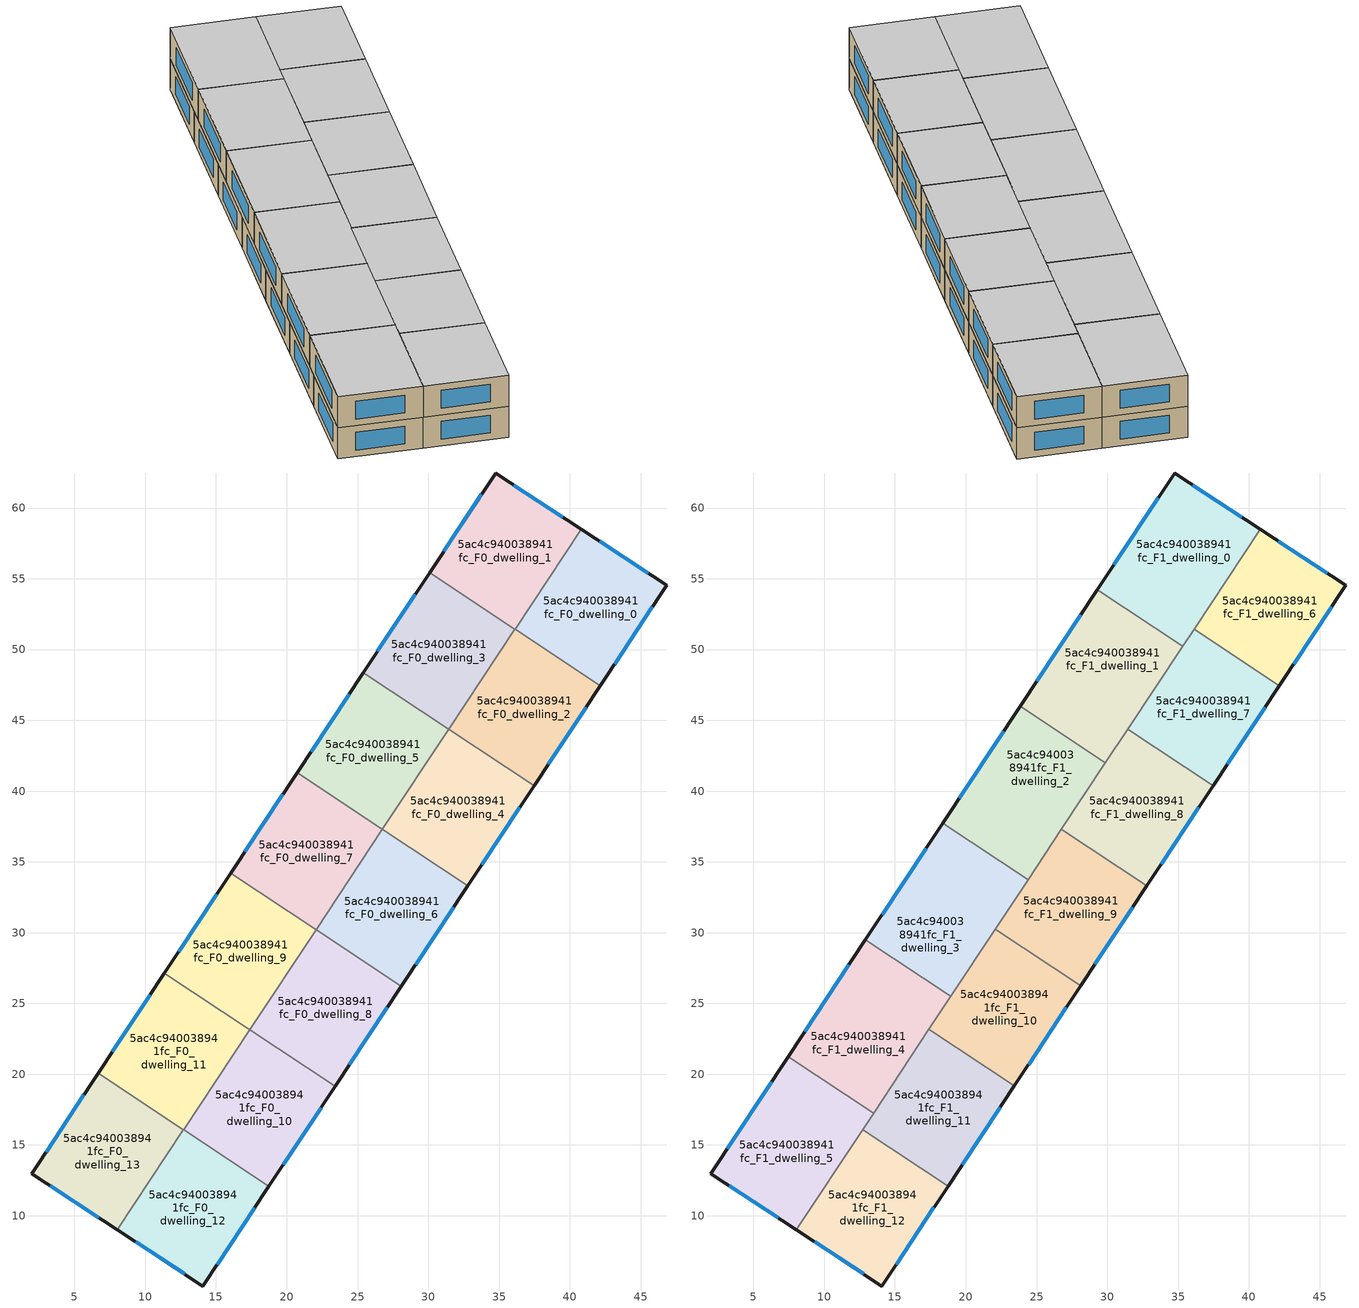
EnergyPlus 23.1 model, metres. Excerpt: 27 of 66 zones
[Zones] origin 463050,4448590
5ac4c940038941fc_F0_dwelling_0
 floor ground (EU_floor_Construction): 46.85,54.54 42.15,47.44 36.13,51.43 40.81,58.5 z0
 wall outside (EU_wall_Construction): 42.15,47.44 46.85,54.54 40.81,58.5 z0:3
 wall to 5ac4c940038941fc_F0_dwelling_1 (EU_wall_Construction): 40.81,58.5 36.13,51.43 z0:3
 wall to 5ac4c940038941fc_F0_dwelling_2 (EU_wall_Construction): 36.13,51.43 42.15,47.44 z0:3
 window (EU_Window_Construction): 45.55,55.39 42.1,57.65 / 43.16,48.96 45.84,53.02 z0.64:2.36
5ac4c940038941fc_F0_dwelling_1
 floor ground (EU_floor_Construction): 40.81,58.5 36.13,51.43 30.09,55.43 34.76,62.48 z0
 wall outside (EU_wall_Construction): 40.81,58.5 34.76,62.48 30.09,55.43 z0:3
 wall to 5ac4c940038941fc_F0_dwelling_3 (EU_wall_Construction): 30.09,55.43 36.12,51.44 z0:3
 wall to 5ac4c940038941fc_F0_dwelling_2 (EU_wall_Construction): 36.12,51.44 36.13,51.43 z0:3
 window (EU_Window_Construction): 39.51,59.35 36.05,61.63 / 33.76,60.97 31.09,56.94 z0.64:2.36
5ac4c940038941fc_F0_dwelling_10
 floor ground (EU_floor_Construction): 23.42,19.16 18.74,12.09 12.71,16.08 17.39,23.15 z0
 wall outside (EU_wall_Construction): 18.74,12.09 23.42,19.16 z0:3
 wall to 5ac4c940038941fc_F0_dwelling_8 (EU_wall_Construction): 23.42,19.16 17.39,23.15 z0:3
 wall to 5ac4c940038941fc_F0_dwelling_11 (EU_wall_Construction): 17.39,23.15 12.71,16.08 z0:3
 wall to 5ac4c940038941fc_F0_dwelling_12 (EU_wall_Construction): 12.71,16.08 18.74,12.09 z0:3
 window (EU_Window_Construction): 19.75,13.6 22.42,17.64 z0.64:2.36
5ac4c940038941fc_F0_dwelling_11
 floor ground (EU_floor_Construction): 17.39,23.15 12.71,16.08 6.68,20.07 11.36,27.14 z0
 wall outside (EU_wall_Construction): 11.36,27.14 6.68,20.07 z0:3
 wall to 5ac4c940038941fc_F0_dwelling_9 (EU_wall_Construction): 17.39,23.15 11.36,27.14 z0:3
 wall to 5ac4c940038941fc_F0_dwelling_13 (EU_wall_Construction): 6.68,20.07 12.7,16.09 z0:3
 wall to 5ac4c940038941fc_F0_dwelling_12 (EU_wall_Construction): 12.7,16.08 12.71,16.08 z0:3
 window (EU_Window_Construction): 10.36,25.63 7.68,21.59 z0.64:2.36
 ceiling adiabatic (EU_roof_Construction): 13.48,17.25 17.39,23.15 11.36,27.14 7.45,21.24 z3
5ac4c940038941fc_F0_dwelling_12
 floor ground (EU_floor_Construction): 18.74,12.09 14.08,5.04 8.02,9.01 12.7,16.08 z0
 wall outside (EU_wall_Construction): 8.02,9.01 14.08,5.04 18.74,12.09 z0:3
 wall to 5ac4c940038941fc_F0_dwelling_13 (EU_wall_Construction): 12.7,16.08 8.02,9.01 z0:3
 window (EU_Window_Construction): 15.08,6.55 17.74,10.58 / 9.32,8.16 12.78,5.89 z0.64:2.36
 ceiling adiabatic (EU_roof_Construction): 8.03,9.01 12.71,16.08 12.7,16.08 8.02,9.01 z3
5ac4c940038941fc_F0_dwelling_13
 floor ground (EU_floor_Construction): 12.7,16.08 8.02,9.01 1.98,12.98 6.68,20.07 z0
 wall outside (EU_wall_Construction): 6.68,20.07 1.98,12.98 8.02,9.01 z0:3
 window (EU_Window_Construction): 3.28,12.13 6.73,9.86 / 5.68,18.55 2.99,14.5 z0.64:2.36
 ceiling adiabatic (EU_roof_Construction): 8.02,9.01 12.7,16.08 6.68,20.07 1.98,12.98 z3
5ac4c940038941fc_F0_dwelling_2
 floor ground (EU_floor_Construction): 42.15,47.44 37.47,40.37 31.44,44.36 36.12,51.44 z0
 wall outside (EU_wall_Construction): 37.47,40.37 42.15,47.44 z0:3
 wall to 5ac4c940038941fc_F0_dwelling_4 (EU_wall_Construction): 31.44,44.36 37.47,40.37 z0:3
 wall to 5ac4c940038941fc_F0_dwelling_3 (EU_wall_Construction): 36.12,51.44 31.44,44.36 z0:3
 window (EU_Window_Construction): 38.47,41.89 41.15,45.93 z0.64:2.36
5ac4c940038941fc_F0_dwelling_3
 floor ground (EU_floor_Construction): 36.12,51.44 31.44,44.36 25.41,48.36 30.09,55.43 z0
 wall outside (EU_wall_Construction): 30.09,55.43 25.41,48.36 z0:3
 wall to 5ac4c940038941fc_F0_dwelling_5 (EU_wall_Construction): 25.41,48.36 31.44,44.36 z0:3
 window (EU_Window_Construction): 29.09,53.91 26.41,49.87 z0.64:2.36
5ac4c940038941fc_F0_dwelling_4
 floor ground (EU_floor_Construction): 37.47,40.37 32.79,33.3 26.76,37.29 31.44,44.36 z0
 wall outside (EU_wall_Construction): 32.79,33.3 37.47,40.37 z0:3
 wall to 5ac4c940038941fc_F0_dwelling_6 (EU_wall_Construction): 26.76,37.29 32.79,33.3 z0:3
 wall to 5ac4c940038941fc_F0_dwelling_5 (EU_wall_Construction): 31.44,44.36 26.76,37.29 z0:3
 window (EU_Window_Construction): 33.79,34.81 36.47,38.86 z0.64:2.36
5ac4c940038941fc_F0_dwelling_5
 floor ground (EU_floor_Construction): 31.44,44.36 26.76,37.29 20.73,41.29 25.41,48.36 z0
 wall outside (EU_wall_Construction): 25.41,48.36 20.73,41.29 z0:3
 wall to 5ac4c940038941fc_F0_dwelling_7 (EU_wall_Construction): 20.73,41.29 26.76,37.29 z0:3
 window (EU_Window_Construction): 24.4,46.84 21.73,42.8 z0.64:2.36
5ac4c940038941fc_F0_dwelling_6
 floor ground (EU_floor_Construction): 32.79,33.3 28.11,26.23 22.08,30.22 26.76,37.29 z0
 wall outside (EU_wall_Construction): 28.11,26.23 32.79,33.3 z0:3
 wall to 5ac4c940038941fc_F0_dwelling_7 (EU_wall_Construction): 26.76,37.29 22.08,30.22 z0:3
 wall to 5ac4c940038941fc_F0_dwelling_8 (EU_wall_Construction): 22.08,30.22 28.11,26.23 z0:3
 window (EU_Window_Construction): 29.11,27.74 31.79,31.79 z0.64:2.36
5ac4c940038941fc_F0_dwelling_7
 floor ground (EU_floor_Construction): 26.76,37.29 22.08,30.22 16.04,34.21 20.73,41.29 z0
 wall outside (EU_wall_Construction): 20.73,41.29 16.04,34.21 z0:3
 wall to 5ac4c940038941fc_F0_dwelling_9 (EU_wall_Construction): 16.04,34.21 22.08,30.22 z0:3
 window (EU_Window_Construction): 19.72,39.77 17.05,35.73 z0.64:2.36
5ac4c940038941fc_F0_dwelling_8
 floor ground (EU_floor_Construction): 28.11,26.23 23.42,19.16 17.39,23.15 22.08,30.22 z0
 wall outside (EU_wall_Construction): 23.42,19.16 28.11,26.23 z0:3
 wall to 5ac4c940038941fc_F0_dwelling_9 (EU_wall_Construction): 22.08,30.22 17.39,23.15 z0:3
 window (EU_Window_Construction): 24.43,20.67 27.1,24.71 z0.64:2.36
5ac4c940038941fc_F0_dwelling_9
 floor ground (EU_floor_Construction): 22.08,30.22 17.39,23.15 11.36,27.14 16.04,34.21 z0
 wall outside (EU_wall_Construction): 16.04,34.21 11.36,27.14 z0:3
 window (EU_Window_Construction): 15.04,32.7 12.37,28.66 z0.64:2.36
5ac4c940038941fc_F1_dwelling_0
 floor to 5ac4c940038941fc_F0_dwelling_1 (EU_floor_Construction): 40.8,58.51 36.12,51.44 30.09,55.43 34.76,62.48 z3
 floor to 5ac4c940038941fc_F0_dwelling_3 (EU_floor_Construction): 36.12,51.44 35.33,50.25 29.3,54.24 30.09,55.43 z3
 wall outside (EU_wall_Construction): 40.8,58.51 34.76,62.48 29.3,54.24 z3:6
 wall to 5ac4c940038941fc_F1_dwelling_1 (EU_wall_Construction): 29.3,54.24 35.33,50.25 z3:6
 wall to 5ac4c940038941fc_F1_dwelling_6 (EU_wall_Construction): 36.13,51.45 40.8,58.51 z3:6
 wall to 5ac4c940038941fc_F1_dwelling_7 (EU_wall_Construction): 35.33,50.25 36.13,51.45 z3:6
 window (EU_Window_Construction): 33.59,60.71 30.47,56 / 39.51,59.36 36.05,61.63 z3.64:5.36
 ceiling to 5ac4c940038941fc_F2_dwelling_0 (EU_floor_Construction): 35.33,50.25 40.8,58.51 34.76,62.48 29.3,54.24 z6
5ac4c940038941fc_F1_dwelling_1
 floor to 5ac4c940038941fc_F0_dwelling_3 (EU_floor_Construction): 35.33,50.25 31.44,44.36 25.41,48.36 29.3,54.24 z3
 floor to 5ac4c940038941fc_F0_dwelling_5 (EU_floor_Construction): 31.44,44.36 29.87,42 23.84,45.99 25.41,48.36 z3
 wall outside (EU_wall_Construction): 29.3,54.24 23.84,45.99 z3:6
 wall to 5ac4c940038941fc_F1_dwelling_2 (EU_wall_Construction): 23.84,45.99 29.87,42 z3:6
 wall to 5ac4c940038941fc_F1_dwelling_7 (EU_wall_Construction): 31.45,44.38 35.33,50.25 z3:6
 wall to 5ac4c940038941fc_F1_dwelling_8 (EU_wall_Construction): 29.87,42 31.45,44.38 z3:6
 window (EU_Window_Construction): 28.13,52.47 25.01,47.76 z3.64:5.36
 ceiling to 5ac4c940038941fc_F2_dwelling_1 (EU_floor_Construction): 29.87,42 35.33,50.25 29.3,54.24 23.84,45.99 z6
5ac4c940038941fc_F1_dwelling_10
 floor to 5ac4c940038941fc_F0_dwelling_8 (EU_floor_Construction): 28.11,26.23 23.43,19.17 17.4,23.16 22.08,30.22 z3
 floor to 5ac4c940038941fc_F0_dwelling_6 (EU_floor_Construction): 28.11,26.24 28.11,26.23 22.08,30.22 22.08,30.23 z3
 wall outside (EU_wall_Construction): 23.43,19.17 28.11,26.24 z3:6
 wall to 5ac4c940038941fc_F1_dwelling_9 (EU_wall_Construction): 28.11,26.24 22.08,30.23 z3:6
 wall to 5ac4c940038941fc_F1_dwelling_11 (EU_wall_Construction): 17.4,23.16 23.43,19.17 z3:6
 wall to 5ac4c940038941fc_F1_dwelling_3 (EU_wall_Construction): 22.08,30.23 18.95,25.5 z3:6
 wall to 5ac4c940038941fc_F1_dwelling_4 (EU_wall_Construction): 18.95,25.5 17.4,23.16 z3:6
 window (EU_Window_Construction): 24.43,20.68 27.11,24.73 z3.64:5.36
 ceiling to 5ac4c940038941fc_F2_dwelling_10 (EU_floor_Construction): 23.43,19.17 28.11,26.24 22.08,30.23 17.4,23.16 z6
5ac4c940038941fc_F1_dwelling_11
 floor to 5ac4c940038941fc_F0_dwelling_10 (EU_floor_Construction): 23.42,19.16 18.75,12.1 12.72,16.09 17.39,23.15 z3
 floor to 5ac4c940038941fc_F0_dwelling_8 (EU_floor_Construction): 23.43,19.17 23.42,19.16 17.39,23.15 17.4,23.16 z3
 wall outside (EU_wall_Construction): 18.75,12.1 23.43,19.17 z3:6
 wall to 5ac4c940038941fc_F1_dwelling_12 (EU_wall_Construction): 12.72,16.09 18.75,12.1 z3:6
 wall to 5ac4c940038941fc_F1_dwelling_4 (EU_wall_Construction): 17.4,23.16 13.48,17.25 z3:6
 wall to 5ac4c940038941fc_F1_dwelling_5 (EU_wall_Construction): 13.48,17.25 12.72,16.09 z3:6
 window (EU_Window_Construction): 19.75,13.61 22.43,17.65 z3.64:5.36
 ceiling to 5ac4c940038941fc_F2_dwelling_11 (EU_floor_Construction): 18.75,12.1 23.43,19.17 17.4,23.16 12.72,16.09 z6
5ac4c940038941fc_F1_dwelling_12
 floor to 5ac4c940038941fc_F0_dwelling_12 (EU_floor_Construction): 18.74,12.09 14.08,5.04 8.03,9.01 12.71,16.08 z3
 floor to 5ac4c940038941fc_F0_dwelling_10 (EU_floor_Construction): 18.75,12.1 18.74,12.09 12.71,16.08 12.72,16.09 z3
 wall outside (EU_wall_Construction): 8.03,9.01 14.08,5.04 18.75,12.1 z3:6
 wall to 5ac4c940038941fc_F1_dwelling_5 (EU_wall_Construction): 12.72,16.09 8.03,9.01 z3:6
 window (EU_Window_Construction): 15.08,6.55 17.75,10.58 / 9.33,8.16 12.78,5.89 z3.64:5.36
 ceiling to 5ac4c940038941fc_F2_dwelling_12 (EU_floor_Construction): 14.08,5.04 18.75,12.1 12.72,16.09 8.03,9.01 z6
5ac4c940038941fc_F1_dwelling_2
 floor to 5ac4c940038941fc_F0_dwelling_5 (EU_floor_Construction): 29.87,42 26.76,37.29 20.73,41.29 23.84,45.99 z3
 floor to 5ac4c940038941fc_F0_dwelling_7 (EU_floor_Construction): 26.76,37.29 24.41,33.75 18.38,37.74 20.73,41.29 z3
 wall outside (EU_wall_Construction): 23.84,45.99 18.38,37.74 z3:6
 wall to 5ac4c940038941fc_F1_dwelling_3 (EU_wall_Construction): 18.38,37.74 24.41,33.75 z3:6
 wall to 5ac4c940038941fc_F1_dwelling_8 (EU_wall_Construction): 26.76,37.3 29.87,42 z3:6
 wall to 5ac4c940038941fc_F1_dwelling_9 (EU_wall_Construction): 24.41,33.75 26.76,37.3 z3:6
 window (EU_Window_Construction): 22.67,44.22 19.55,39.51 z3.64:5.36
 ceiling to 5ac4c940038941fc_F2_dwelling_2 (EU_floor_Construction): 24.41,33.75 29.87,42 23.84,45.99 18.38,37.74 z6
5ac4c940038941fc_F1_dwelling_3
 floor to 5ac4c940038941fc_F0_dwelling_9 (EU_floor_Construction): 22.08,30.22 18.95,25.5 12.92,29.49 16.04,34.21 z3
 floor to 5ac4c940038941fc_F0_dwelling_7 (EU_floor_Construction): 24.41,33.75 22.08,30.22 16.04,34.21 18.38,37.74 z3
 wall outside (EU_wall_Construction): 18.38,37.74 12.92,29.49 z3:6
 wall to 5ac4c940038941fc_F1_dwelling_4 (EU_wall_Construction): 12.92,29.49 18.95,25.5 z3:6
 wall to 5ac4c940038941fc_F1_dwelling_9 (EU_wall_Construction): 22.08,30.23 24.41,33.75 z3:6
 window (EU_Window_Construction): 17.21,35.97 14.09,31.26 z3.64:5.36
 ceiling to 5ac4c940038941fc_F2_dwelling_3 (EU_floor_Construction): 18.95,25.5 24.41,33.75 18.38,37.74 12.92,29.49 z6
5ac4c940038941fc_F1_dwelling_4
 floor to 5ac4c940038941fc_F0_dwelling_9 (EU_floor_Construction): 18.95,25.5 17.39,23.15 11.36,27.14 12.92,29.49 z3
 floor adiabatic (EU_floor_Construction): 17.39,23.15 13.48,17.25 7.45,21.24 11.36,27.14 z3
 wall outside (EU_wall_Construction): 12.92,29.49 7.45,21.24 z3:6
 wall to 5ac4c940038941fc_F1_dwelling_5 (EU_wall_Construction): 7.45,21.24 13.48,17.25 z3:6
 window (EU_Window_Construction): 11.75,27.72 8.62,23.01 z3.64:5.36
 ceiling to 5ac4c940038941fc_F2_dwelling_4 (EU_floor_Construction): 13.48,17.25 18.95,25.5 12.92,29.49 7.45,21.24 z6
5ac4c940038941fc_F1_dwelling_5
 floor to 5ac4c940038941fc_F0_dwelling_11 (EU_floor_Construction): 13.48,17.25 12.71,16.08 6.68,20.07 7.45,21.24 z3
 floor adiabatic (EU_floor_Construction): 13.48,17.25 8.03,9.01 1.98,12.98 6.68,20.07 12.71,16.08 z3
 wall outside (EU_wall_Construction): 7.45,21.24 1.98,12.98 8.03,9.01 z3:6
 window (EU_Window_Construction): 3.28,12.13 6.74,9.86 / 6.28,19.47 3.16,14.75 z3.64:5.36
 ceiling to 5ac4c940038941fc_F2_dwelling_5 (EU_floor_Construction): 8.03,9.01 13.48,17.25 7.45,21.24 1.98,12.98 z6
5ac4c940038941fc_F1_dwelling_6
 floor to 5ac4c940038941fc_F0_dwelling_0 (EU_floor_Construction): 46.85,54.54 42.16,47.46 36.14,51.44 40.81,58.5 z3
 floor to 5ac4c940038941fc_F0_dwelling_1 (EU_floor_Construction): 40.81,58.5 36.14,51.44 36.13,51.45 40.8,58.51 z3
 wall outside (EU_wall_Construction): 42.16,47.46 46.85,54.54 40.8,58.51 z3:6
 wall to 5ac4c940038941fc_F1_dwelling_7 (EU_wall_Construction): 36.13,51.45 42.16,47.46 z3:6
 window (EU_Window_Construction): 45.55,55.39 42.1,57.66 / 43.16,48.97 45.84,53.02 z3.64:5.36
 ceiling to 5ac4c940038941fc_F2_dwelling_6 (EU_floor_Construction): 42.16,47.46 46.85,54.54 40.8,58.51 36.13,51.45 z6
5ac4c940038941fc_F1_dwelling_7
 floor to 5ac4c940038941fc_F0_dwelling_2 (EU_floor_Construction): 42.15,47.44 37.48,40.38 31.45,44.38 36.12,51.44 z3
 floor to 5ac4c940038941fc_F0_dwelling_0 (EU_floor_Construction): 42.16,47.46 42.15,47.44 36.13,51.43 36.14,51.44 z3
 wall outside (EU_wall_Construction): 37.48,40.38 42.16,47.46 z3:6
 wall to 5ac4c940038941fc_F1_dwelling_8 (EU_wall_Construction): 31.45,44.38 37.48,40.38 z3:6
 window (EU_Window_Construction): 38.48,41.9 41.16,45.94 z3.64:5.36
 ceiling to 5ac4c940038941fc_F2_dwelling_7 (EU_floor_Construction): 37.48,40.38 42.16,47.46 36.13,51.45 31.45,44.38 z6
5ac4c940038941fc_F1_dwelling_8
 floor to 5ac4c940038941fc_F0_dwelling_4 (EU_floor_Construction): 37.47,40.37 32.79,33.31 26.76,37.3 31.44,44.36 z3
 floor to 5ac4c940038941fc_F0_dwelling_2 (EU_floor_Construction): 37.48,40.38 37.47,40.37 31.44,44.36 31.45,44.38 z3
 wall outside (EU_wall_Construction): 32.79,33.31 37.48,40.38 z3:6
 wall to 5ac4c940038941fc_F1_dwelling_9 (EU_wall_Construction): 26.76,37.3 32.79,33.31 z3:6
 window (EU_Window_Construction): 33.8,34.83 36.47,38.87 z3.64:5.36
 ceiling to 5ac4c940038941fc_F2_dwelling_8 (EU_floor_Construction): 32.79,33.31 37.48,40.38 31.45,44.38 26.76,37.3 z6
5ac4c940038941fc_F1_dwelling_9
 floor to 5ac4c940038941fc_F0_dwelling_6 (EU_floor_Construction): 32.79,33.3 28.11,26.24 22.08,30.23 26.76,37.29 z3
 floor to 5ac4c940038941fc_F0_dwelling_4 (EU_floor_Construction): 32.79,33.31 32.79,33.3 26.76,37.29 26.76,37.3 z3
 wall outside (EU_wall_Construction): 28.11,26.24 32.79,33.31 z3:6
 window (EU_Window_Construction): 29.12,27.75 31.79,31.8 z3.64:5.36
 ceiling to 5ac4c940038941fc_F2_dwelling_9 (EU_floor_Construction): 28.11,26.24 32.79,33.31 26.76,37.3 22.08,30.23 z6
[Building]
EU S2 Campaign: North Axis=0; Terrain=City; Solar Distribution=FullExterior
[Site:Location]
Yerevan-Zvartnots.Intl.AP: Latitude=40.15; Longitude=44.383; Time Zone=4; Elevation=854
[SizingPeriod:WeatherFileDays]
AnnualSizingPeriod: Begin Month=1; Begin Day of Month=1; End Month=12; End Day of Month=31; Day of Week for Start Day=Monday; Use Weather File Daylight Saving Period=No; Use Weather File Rain and Snow Indicators=No
[MATERIAL]
EU_InternalMass_Material: Roughness=MediumRough; Thickness=0.1; Conductivity=1; Density=1800; Specific Heat=900; Thermal Absorptance=0.9; Solar Absorptance=0.7; Visible Absorptance=0.7
[MATERIAL:NOMASS] Roughness=MediumRough; Thermal Absorptance=0.9; Solar Absorptance=0.7; Visible Absorptance=0.7
Name | Thermal Resistance
EU_wall_NoMass | 1.05043
EU_roof_NoMass | 1.45357
EU_floor_NoMass | 0.478065
[WINDOWMATERIAL:SIMPLEGLAZINGSYSTEM]
EU_Window_SimpleGlazing: UFactor=2.5566; Solar Heat Gain Coefficient=0.75; Visible Transmittance=0.75
[CONSTRUCTION]
EU_wall_Construction: EU_wall_NoMass
EU_roof_Construction: EU_roof_NoMass
EU_floor_Construction: EU_floor_NoMass
EU_Window_Construction: EU_Window_SimpleGlazing
EU_InternalMass_Construction: EU_InternalMass_Material
[ZONE] Type=1; Multiplier=1; Ceiling Height=autocalculate; Floor Area=autocalculate; Part of Total Floor Area=Yes
Name | Volume
5ac4c940038941fc_F0_dwelling_0; 5ac4c940038941fc_F0_dwelling_13 | 183.994
5ac4c940038941fc_F1_dwelling_0; 5ac4c940038941fc_F1_dwelling_1; 5ac4c940038941fc_F1_dwelling_4 | 214.68
5ac4c940038941fc_F0_dwelling_1; 5ac4c940038941fc_F0_dwelling_10; 5ac4c940038941fc_F0_dwelling_12; 5ac4c940038941fc_F1_dwelling_8 | 184.021
5ac4c940038941fc_F1_dwelling_10 | 184.028
5ac4c940038941fc_F0_dwelling_11 | 184.024
5ac4c940038941fc_F1_dwelling_11; 5ac4c940038941fc_F0_dwelling_4; 5ac4c940038941fc_F0_dwelling_6 | 184.026
5ac4c940038941fc_F1_dwelling_12; 5ac4c940038941fc_F1_dwelling_7 | 184.027
5ac4c940038941fc_F0_dwelling_2 | 184.045
5ac4c940038941fc_F1_dwelling_2 | 214.681
5ac4c940038941fc_F0_dwelling_3; 5ac4c940038941fc_F0_dwelling_5 | 184.006
5ac4c940038941fc_F1_dwelling_3 | 214.668
5ac4c940038941fc_F1_dwelling_5 | 214.679
5ac4c940038941fc_F1_dwelling_6 | 184.004
5ac4c940038941fc_F0_dwelling_7 | 183.991
5ac4c940038941fc_F0_dwelling_8 | 184.007
5ac4c940038941fc_F0_dwelling_9 | 184.025
5ac4c940038941fc_F1_dwelling_9 | 184.046
[INTERNALMASS] Construction=EU_InternalMass_Construction
Name | Zone or ZoneList | Surface Area
5ac4c940038941fc_F0_dwelling_0_EU_InternalMass | 5ac4c940038941fc_F0_dwelling_0 | 61.3287
5ac4c940038941fc_F0_dwelling_1_EU_InternalMass | 5ac4c940038941fc_F0_dwelling_1 | 61.3425
5ac4c940038941fc_F0_dwelling_2_EU_InternalMass | 5ac4c940038941fc_F0_dwelling_2 | 61.348
5ac4c940038941fc_F0_dwelling_3_EU_InternalMass | 5ac4c940038941fc_F0_dwelling_3 | 61.3367
5ac4c940038941fc_F0_dwelling_4_EU_InternalMass | 5ac4c940038941fc_F0_dwelling_4 | 61.339
5ac4c940038941fc_F0_dwelling_5_EU_InternalMass | 5ac4c940038941fc_F0_dwelling_5 | 61.3373
5ac4c940038941fc_F0_dwelling_6_EU_InternalMass | 5ac4c940038941fc_F0_dwelling_6 | 61.3408
5ac4c940038941fc_F0_dwelling_7_EU_InternalMass | 5ac4c940038941fc_F0_dwelling_7 | 61.3314
5ac4c940038941fc_F0_dwelling_8_EU_InternalMass | 5ac4c940038941fc_F0_dwelling_8 | 61.3373
5ac4c940038941fc_F0_dwelling_9_EU_InternalMass | 5ac4c940038941fc_F0_dwelling_9 | 61.339
5ac4c940038941fc_F0_dwelling_10_EU_InternalMass | 5ac4c940038941fc_F0_dwelling_10 | 61.3416
5ac4c940038941fc_F0_dwelling_11_EU_InternalMass | 5ac4c940038941fc_F0_dwelling_11 | 61.3411
5ac4c940038941fc_F0_dwelling_12_EU_InternalMass | 5ac4c940038941fc_F0_dwelling_12 | 61.3425
5ac4c940038941fc_F0_dwelling_13_EU_InternalMass | 5ac4c940038941fc_F0_dwelling_13 | 61.3287
5ac4c940038941fc_F1_dwelling_0_EU_InternalMass | 5ac4c940038941fc_F1_dwelling_0 | 71.5599
5ac4c940038941fc_F1_dwelling_1_EU_InternalMass | 5ac4c940038941fc_F1_dwelling_1 | 71.5601
5ac4c940038941fc_F1_dwelling_2_EU_InternalMass | 5ac4c940038941fc_F1_dwelling_2 | 71.5601
5ac4c940038941fc_F1_dwelling_3_EU_InternalMass | 5ac4c940038941fc_F1_dwelling_3 | 71.5561
5ac4c940038941fc_F1_dwelling_4_EU_InternalMass | 5ac4c940038941fc_F1_dwelling_4 | 71.5601
5ac4c940038941fc_F1_dwelling_5_EU_InternalMass | 5ac4c940038941fc_F1_dwelling_5 | 71.5599
5ac4c940038941fc_F1_dwelling_6_EU_InternalMass | 5ac4c940038941fc_F1_dwelling_6 | 61.3346
5ac4c940038941fc_F1_dwelling_7_EU_InternalMass | 5ac4c940038941fc_F1_dwelling_7 | 61.3425
5ac4c940038941fc_F1_dwelling_8_EU_InternalMass | 5ac4c940038941fc_F1_dwelling_8 | 61.3404
5ac4c940038941fc_F1_dwelling_9_EU_InternalMass | 5ac4c940038941fc_F1_dwelling_9 | 61.3487
5ac4c940038941fc_F1_dwelling_10_EU_InternalMass | 5ac4c940038941fc_F1_dwelling_10 | 61.3426
5ac4c940038941fc_F1_dwelling_11_EU_InternalMass | 5ac4c940038941fc_F1_dwelling_11 | 61.342
5ac4c940038941fc_F1_dwelling_12_EU_InternalMass | 5ac4c940038941fc_F1_dwelling_12 | 61.3422
[OTHEREQUIPMENT] Fuel Type=Electricity; Design Level Calculation Method=Watts/Area; Power per Zone Floor Area=1; Fraction Latent=0; Fraction Radiant=0; Fraction Lost=0; Carbon Dioxide Generation Rate=0; EndUse Subcategory=EU_Step8_InternalGains
Name | Zone or ZoneList or Space or SpaceList | Schedule
EU_Step8_InternalGain_5ac4c940038941fc_F0_dwelling_0_f000 | 5ac4c940038941fc_F0_dwelling_0 | EU_Step8_GainSchedule_5ac4c940038941fc_F0_dwelling_0_f000
EU_Step8_InternalGain_5ac4c940038941fc_F0_dwelling_1_f000 | 5ac4c940038941fc_F0_dwelling_1 | EU_Step8_GainSchedule_5ac4c940038941fc_F0_dwelling_1_f000
EU_Step8_InternalGain_5ac4c940038941fc_F0_dwelling_2_f000 | 5ac4c940038941fc_F0_dwelling_2 | EU_Step8_GainSchedule_5ac4c940038941fc_F0_dwelling_2_f000
EU_Step8_InternalGain_5ac4c940038941fc_F0_dwelling_3_f000 | 5ac4c940038941fc_F0_dwelling_3 | EU_Step8_GainSchedule_5ac4c940038941fc_F0_dwelling_3_f000
EU_Step8_InternalGain_5ac4c940038941fc_F0_dwelling_4_f000 | 5ac4c940038941fc_F0_dwelling_4 | EU_Step8_GainSchedule_5ac4c940038941fc_F0_dwelling_4_f000
EU_Step8_InternalGain_5ac4c940038941fc_F0_dwelling_5_f000 | 5ac4c940038941fc_F0_dwelling_5 | EU_Step8_GainSchedule_5ac4c940038941fc_F0_dwelling_5_f000
EU_Step8_InternalGain_5ac4c940038941fc_F0_dwelling_6_f000 | 5ac4c940038941fc_F0_dwelling_6 | EU_Step8_GainSchedule_5ac4c940038941fc_F0_dwelling_6_f000
EU_Step8_InternalGain_5ac4c940038941fc_F0_dwelling_7_f000 | 5ac4c940038941fc_F0_dwelling_7 | EU_Step8_GainSchedule_5ac4c940038941fc_F0_dwelling_7_f000
EU_Step8_InternalGain_5ac4c940038941fc_F0_dwelling_8_f000 | 5ac4c940038941fc_F0_dwelling_8 | EU_Step8_GainSchedule_5ac4c940038941fc_F0_dwelling_8_f000
EU_Step8_InternalGain_5ac4c940038941fc_F0_dwelling_9_f000 | 5ac4c940038941fc_F0_dwelling_9 | EU_Step8_GainSchedule_5ac4c940038941fc_F0_dwelling_9_f000
EU_Step8_InternalGain_5ac4c940038941fc_F0_dwelling_10_f000 | 5ac4c940038941fc_F0_dwelling_10 | EU_Step8_GainSchedule_5ac4c940038941fc_F0_dwelling_10_f000
EU_Step8_InternalGain_5ac4c940038941fc_F0_dwelling_11_f000 | 5ac4c940038941fc_F0_dwelling_11 | EU_Step8_GainSchedule_5ac4c940038941fc_F0_dwelling_11_f000
EU_Step8_InternalGain_5ac4c940038941fc_F0_dwelling_12_f000 | 5ac4c940038941fc_F0_dwelling_12 | EU_Step8_GainSchedule_5ac4c940038941fc_F0_dwelling_12_f000
EU_Step8_InternalGain_5ac4c940038941fc_F0_dwelling_13_f000 | 5ac4c940038941fc_F0_dwelling_13 | EU_Step8_GainSchedule_5ac4c940038941fc_F0_dwelling_13_f000
EU_Step8_InternalGain_5ac4c940038941fc_F1_dwelling_0_f000 | 5ac4c940038941fc_F1_dwelling_0 | EU_Step8_GainSchedule_5ac4c940038941fc_F1_dwelling_0_f000
EU_Step8_InternalGain_5ac4c940038941fc_F1_dwelling_1_f000 | 5ac4c940038941fc_F1_dwelling_1 | EU_Step8_GainSchedule_5ac4c940038941fc_F1_dwelling_1_f000
EU_Step8_InternalGain_5ac4c940038941fc_F1_dwelling_2_f000 | 5ac4c940038941fc_F1_dwelling_2 | EU_Step8_GainSchedule_5ac4c940038941fc_F1_dwelling_2_f000
EU_Step8_InternalGain_5ac4c940038941fc_F1_dwelling_3_f000 | 5ac4c940038941fc_F1_dwelling_3 | EU_Step8_GainSchedule_5ac4c940038941fc_F1_dwelling_3_f000
EU_Step8_InternalGain_5ac4c940038941fc_F1_dwelling_4_f000 | 5ac4c940038941fc_F1_dwelling_4 | EU_Step8_GainSchedule_5ac4c940038941fc_F1_dwelling_4_f000
EU_Step8_InternalGain_5ac4c940038941fc_F1_dwelling_5_f000 | 5ac4c940038941fc_F1_dwelling_5 | EU_Step8_GainSchedule_5ac4c940038941fc_F1_dwelling_5_f000
EU_Step8_InternalGain_5ac4c940038941fc_F1_dwelling_6_f000 | 5ac4c940038941fc_F1_dwelling_6 | EU_Step8_GainSchedule_5ac4c940038941fc_F1_dwelling_6_f000
EU_Step8_InternalGain_5ac4c940038941fc_F1_dwelling_7_f000 | 5ac4c940038941fc_F1_dwelling_7 | EU_Step8_GainSchedule_5ac4c940038941fc_F1_dwelling_7_f000
EU_Step8_InternalGain_5ac4c940038941fc_F1_dwelling_8_f000 | 5ac4c940038941fc_F1_dwelling_8 | EU_Step8_GainSchedule_5ac4c940038941fc_F1_dwelling_8_f000
EU_Step8_InternalGain_5ac4c940038941fc_F1_dwelling_9_f000 | 5ac4c940038941fc_F1_dwelling_9 | EU_Step8_GainSchedule_5ac4c940038941fc_F1_dwelling_9_f000
EU_Step8_InternalGain_5ac4c940038941fc_F1_dwelling_10_f000 | 5ac4c940038941fc_F1_dwelling_10 | EU_Step8_GainSchedule_5ac4c940038941fc_F1_dwelling_10_f000
EU_Step8_InternalGain_5ac4c940038941fc_F1_dwelling_11_f000 | 5ac4c940038941fc_F1_dwelling_11 | EU_Step8_GainSchedule_5ac4c940038941fc_F1_dwelling_11_f000
EU_Step8_InternalGain_5ac4c940038941fc_F1_dwelling_12_f000 | 5ac4c940038941fc_F1_dwelling_12 | EU_Step8_GainSchedule_5ac4c940038941fc_F1_dwelling_12_f000
[ZONEVENTILATION:DESIGNFLOWRATE] Schedule=EU_AlwaysOn; Design Flow Rate Calculation Method=AirChanges/Hour; Air Changes per Hour=0.557805; Ventilation Type=Natural; Fan Pressure Rise=0; Fan Total Efficiency=1; Constant Term Coefficient=1; Temperature Term Coefficient=0; Velocity Term Coefficient=0; Velocity Squared Term Coefficient=0; Minimum Indoor Temperature=-100; Maximum Indoor Temperature=100; Delta Temperature=-100; Minimum Outdoor Temperature=-100; Maximum Outdoor Temperature=100; Maximum Wind Speed=40
Name | Zone or ZoneList or Space or SpaceList
EU_ConstantAir_5ac4c940038941fc_F0_dwelling_0 | 5ac4c940038941fc_F0_dwelling_0
EU_ConstantAir_5ac4c940038941fc_F0_dwelling_1 | 5ac4c940038941fc_F0_dwelling_1
EU_ConstantAir_5ac4c940038941fc_F0_dwelling_2 | 5ac4c940038941fc_F0_dwelling_2
EU_ConstantAir_5ac4c940038941fc_F0_dwelling_3 | 5ac4c940038941fc_F0_dwelling_3
EU_ConstantAir_5ac4c940038941fc_F0_dwelling_4 | 5ac4c940038941fc_F0_dwelling_4
EU_ConstantAir_5ac4c940038941fc_F0_dwelling_5 | 5ac4c940038941fc_F0_dwelling_5
EU_ConstantAir_5ac4c940038941fc_F0_dwelling_6 | 5ac4c940038941fc_F0_dwelling_6
EU_ConstantAir_5ac4c940038941fc_F0_dwelling_7 | 5ac4c940038941fc_F0_dwelling_7
EU_ConstantAir_5ac4c940038941fc_F0_dwelling_8 | 5ac4c940038941fc_F0_dwelling_8
EU_ConstantAir_5ac4c940038941fc_F0_dwelling_9 | 5ac4c940038941fc_F0_dwelling_9
EU_ConstantAir_5ac4c940038941fc_F0_dwelling_10 | 5ac4c940038941fc_F0_dwelling_10
EU_ConstantAir_5ac4c940038941fc_F0_dwelling_11 | 5ac4c940038941fc_F0_dwelling_11
EU_ConstantAir_5ac4c940038941fc_F0_dwelling_12 | 5ac4c940038941fc_F0_dwelling_12
EU_ConstantAir_5ac4c940038941fc_F0_dwelling_13 | 5ac4c940038941fc_F0_dwelling_13
EU_ConstantAir_5ac4c940038941fc_F1_dwelling_0 | 5ac4c940038941fc_F1_dwelling_0
EU_ConstantAir_5ac4c940038941fc_F1_dwelling_1 | 5ac4c940038941fc_F1_dwelling_1
EU_ConstantAir_5ac4c940038941fc_F1_dwelling_2 | 5ac4c940038941fc_F1_dwelling_2
EU_ConstantAir_5ac4c940038941fc_F1_dwelling_3 | 5ac4c940038941fc_F1_dwelling_3
EU_ConstantAir_5ac4c940038941fc_F1_dwelling_4 | 5ac4c940038941fc_F1_dwelling_4
EU_ConstantAir_5ac4c940038941fc_F1_dwelling_5 | 5ac4c940038941fc_F1_dwelling_5
EU_ConstantAir_5ac4c940038941fc_F1_dwelling_6 | 5ac4c940038941fc_F1_dwelling_6
EU_ConstantAir_5ac4c940038941fc_F1_dwelling_7 | 5ac4c940038941fc_F1_dwelling_7
EU_ConstantAir_5ac4c940038941fc_F1_dwelling_8 | 5ac4c940038941fc_F1_dwelling_8
EU_ConstantAir_5ac4c940038941fc_F1_dwelling_9 | 5ac4c940038941fc_F1_dwelling_9
EU_ConstantAir_5ac4c940038941fc_F1_dwelling_10 | 5ac4c940038941fc_F1_dwelling_10
EU_ConstantAir_5ac4c940038941fc_F1_dwelling_11 | 5ac4c940038941fc_F1_dwelling_11
EU_ConstantAir_5ac4c940038941fc_F1_dwelling_12 | 5ac4c940038941fc_F1_dwelling_12
[HVACTEMPLATE:THERMOSTAT] Constant Heating Setpoint=20; Constant Cooling Setpoint=50
EU_HeatOnly_5ac4c940038941fc_F0_dwelling_0; EU_HeatOnly_5ac4c940038941fc_F0_dwelling_1; EU_HeatOnly_5ac4c940038941fc_F0_dwelling_2; EU_HeatOnly_5ac4c940038941fc_F0_dwelling_3; EU_HeatOnly_5ac4c940038941fc_F0_dwelling_4; EU_HeatOnly_5ac4c940038941fc_F0_dwelling_5; EU_HeatOnly_5ac4c940038941fc_F0_dwelling_6; EU_HeatOnly_5ac4c940038941fc_F0_dwelling_7; EU_HeatOnly_5ac4c940038941fc_F0_dwelling_8; EU_HeatOnly_5ac4c940038941fc_F0_dwelling_9; EU_HeatOnly_5ac4c940038941fc_F0_dwelling_10; EU_HeatOnly_5ac4c940038941fc_F0_dwelling_11; EU_HeatOnly_5ac4c940038941fc_F0_dwelling_12; EU_HeatOnly_5ac4c940038941fc_F0_dwelling_13; EU_HeatOnly_5ac4c940038941fc_F1_dwelling_0; EU_HeatOnly_5ac4c940038941fc_F1_dwelling_1; EU_HeatOnly_5ac4c940038941fc_F1_dwelling_2; EU_HeatOnly_5ac4c940038941fc_F1_dwelling_3; EU_HeatOnly_5ac4c940038941fc_F1_dwelling_4; EU_HeatOnly_5ac4c940038941fc_F1_dwelling_5; EU_HeatOnly_5ac4c940038941fc_F1_dwelling_6; EU_HeatOnly_5ac4c940038941fc_F1_dwelling_7; EU_HeatOnly_5ac4c940038941fc_F1_dwelling_8; EU_HeatOnly_5ac4c940038941fc_F1_dwelling_9; EU_HeatOnly_5ac4c940038941fc_F1_dwelling_10; EU_HeatOnly_5ac4c940038941fc_F1_dwelling_11; EU_HeatOnly_5ac4c940038941fc_F1_dwelling_12; EU_HeatOnly_5ac4c940038941fc_F2_dwelling_0; EU_HeatOnly_5ac4c940038941fc_F2_dwelling_1; EU_HeatOnly_5ac4c940038941fc_F2_dwelling_2; EU_HeatOnly_5ac4c940038941fc_F2_dwelling_3; EU_HeatOnly_5ac4c940038941fc_F2_dwelling_4; EU_HeatOnly_5ac4c940038941fc_F2_dwelling_5; EU_HeatOnly_5ac4c940038941fc_F2_dwelling_6; EU_HeatOnly_5ac4c940038941fc_F2_dwelling_7; EU_HeatOnly_5ac4c940038941fc_F2_dwelling_8; EU_HeatOnly_5ac4c940038941fc_F2_dwelling_9; EU_HeatOnly_5ac4c940038941fc_F2_dwelling_10; EU_HeatOnly_5ac4c940038941fc_F2_dwelling_11; EU_HeatOnly_5ac4c940038941fc_F2_dwelling_12; EU_HeatOnly_5ac4c940038941fc_F3_dwelling_0; EU_HeatOnly_5ac4c940038941fc_F3_dwelling_1; EU_HeatOnly_5ac4c940038941fc_F3_dwelling_2; EU_HeatOnly_5ac4c940038941fc_F3_dwelling_3; EU_HeatOnly_5ac4c940038941fc_F3_dwelling_4; EU_HeatOnly_5ac4c940038941fc_F3_dwelling_5; EU_HeatOnly_5ac4c940038941fc_F3_dwelling_6; EU_HeatOnly_5ac4c940038941fc_F3_dwelling_7; EU_HeatOnly_5ac4c940038941fc_F3_dwelling_8; EU_HeatOnly_5ac4c940038941fc_F3_dwelling_9; EU_HeatOnly_5ac4c940038941fc_F3_dwelling_10; EU_HeatOnly_5ac4c940038941fc_F3_dwelling_11; EU_HeatOnly_5ac4c940038941fc_F3_dwelling_12; EU_HeatOnly_5ac4c940038941fc_F4_dwelling_0; EU_HeatOnly_5ac4c940038941fc_F4_dwelling_1; EU_HeatOnly_5ac4c940038941fc_F4_dwelling_2; EU_HeatOnly_5ac4c940038941fc_F4_dwelling_3; EU_HeatOnly_5ac4c940038941fc_F4_dwelling_4; EU_HeatOnly_5ac4c940038941fc_F4_dwelling_5; EU_HeatOnly_5ac4c940038941fc_F4_dwelling_6; EU_HeatOnly_5ac4c940038941fc_F4_dwelling_7; EU_HeatOnly_5ac4c940038941fc_F4_dwelling_8; EU_HeatOnly_5ac4c940038941fc_F4_dwelling_9; EU_HeatOnly_5ac4c940038941fc_F4_dwelling_10; EU_HeatOnly_5ac4c940038941fc_F4_dwelling_11; EU_HeatOnly_5ac4c940038941fc_F4_dwelling_12
[HVACTEMPLATE:ZONE:IDEALLOADSAIRSYSTEM] System Availability Schedule=EU_AlwaysOn; Maximum Heating Supply Air Temperature=50; Minimum Cooling Supply Air Temperature=13; Maximum Heating Supply Air Humidity Ratio=0.0156; Minimum Cooling Supply Air Humidity Ratio=0.0077; Heating Limit=NoLimit; Cooling Limit=NoLimit; Heating Availability Schedule=EU_AlwaysOn; Cooling Availability Schedule=EU_CoolingOff; Dehumidification Control Type=ConstantSensibleHeatRatio; Cooling Sensible Heat Ratio=0.7; Dehumidification Setpoint=60; Humidification Control Type=None; Humidification Setpoint=30; Outdoor Air Method=None; Outdoor Air Flow Rate per Person=0.00944; Outdoor Air Flow Rate per Zone Floor Area=0; Outdoor Air Flow Rate per Zone=0; Demand Controlled Ventilation Type=None; Outdoor Air Economizer Type=NoEconomizer; Heat Recovery Type=None; Sensible Heat Recovery Effectiveness=0.7; Latent Heat Recovery Effectiveness=0.65
Name | Template Thermostat
5ac4c940038941fc_F0_dwelling_0 | EU_HeatOnly_5ac4c940038941fc_F0_dwelling_0
5ac4c940038941fc_F0_dwelling_1 | EU_HeatOnly_5ac4c940038941fc_F0_dwelling_1
5ac4c940038941fc_F0_dwelling_2 | EU_HeatOnly_5ac4c940038941fc_F0_dwelling_2
5ac4c940038941fc_F0_dwelling_3 | EU_HeatOnly_5ac4c940038941fc_F0_dwelling_3
5ac4c940038941fc_F0_dwelling_4 | EU_HeatOnly_5ac4c940038941fc_F0_dwelling_4
5ac4c940038941fc_F0_dwelling_5 | EU_HeatOnly_5ac4c940038941fc_F0_dwelling_5
5ac4c940038941fc_F0_dwelling_6 | EU_HeatOnly_5ac4c940038941fc_F0_dwelling_6
5ac4c940038941fc_F0_dwelling_7 | EU_HeatOnly_5ac4c940038941fc_F0_dwelling_7
5ac4c940038941fc_F0_dwelling_8 | EU_HeatOnly_5ac4c940038941fc_F0_dwelling_8
5ac4c940038941fc_F0_dwelling_9 | EU_HeatOnly_5ac4c940038941fc_F0_dwelling_9
5ac4c940038941fc_F0_dwelling_10 | EU_HeatOnly_5ac4c940038941fc_F0_dwelling_10
5ac4c940038941fc_F0_dwelling_11 | EU_HeatOnly_5ac4c940038941fc_F0_dwelling_11
5ac4c940038941fc_F0_dwelling_12 | EU_HeatOnly_5ac4c940038941fc_F0_dwelling_12
5ac4c940038941fc_F0_dwelling_13 | EU_HeatOnly_5ac4c940038941fc_F0_dwelling_13
5ac4c940038941fc_F1_dwelling_0 | EU_HeatOnly_5ac4c940038941fc_F1_dwelling_0
5ac4c940038941fc_F1_dwelling_1 | EU_HeatOnly_5ac4c940038941fc_F1_dwelling_1
5ac4c940038941fc_F1_dwelling_2 | EU_HeatOnly_5ac4c940038941fc_F1_dwelling_2
5ac4c940038941fc_F1_dwelling_3 | EU_HeatOnly_5ac4c940038941fc_F1_dwelling_3
5ac4c940038941fc_F1_dwelling_4 | EU_HeatOnly_5ac4c940038941fc_F1_dwelling_4
5ac4c940038941fc_F1_dwelling_5 | EU_HeatOnly_5ac4c940038941fc_F1_dwelling_5
5ac4c940038941fc_F1_dwelling_6 | EU_HeatOnly_5ac4c940038941fc_F1_dwelling_6
5ac4c940038941fc_F1_dwelling_7 | EU_HeatOnly_5ac4c940038941fc_F1_dwelling_7
5ac4c940038941fc_F1_dwelling_8 | EU_HeatOnly_5ac4c940038941fc_F1_dwelling_8
5ac4c940038941fc_F1_dwelling_9 | EU_HeatOnly_5ac4c940038941fc_F1_dwelling_9
5ac4c940038941fc_F1_dwelling_10 | EU_HeatOnly_5ac4c940038941fc_F1_dwelling_10
5ac4c940038941fc_F1_dwelling_11 | EU_HeatOnly_5ac4c940038941fc_F1_dwelling_11
5ac4c940038941fc_F1_dwelling_12 | EU_HeatOnly_5ac4c940038941fc_F1_dwelling_12
[SIZING:ZONE] Zone Cooling Design Supply Air Temperature Input Method=SupplyAirTemperature; Zone Cooling Design Supply Air Temperature=13; Zone Heating Design Supply Air Temperature Input Method=SupplyAirTemperature; Zone Heating Design Supply Air Temperature=50; Zone Cooling Design Supply Air Humidity Ratio=0.008; Zone Heating Design Supply Air Humidity Ratio=0.008; Cooling Design Air Flow Method=DesignDay; Cooling Design Air Flow Rate=0; Cooling Minimum Air Flow per Zone Floor Area=0.000762; Cooling Minimum Air Flow=0; Cooling Minimum Air Flow Fraction=0.2; Heating Design Air Flow Method=DesignDay; Heating Design Air Flow Rate=0; Heating Maximum Air Flow per Zone Floor Area=0.002032; Heating Maximum Air Flow=0.141576; Heating Maximum Air Flow Fraction=0.3; Account for Dedicated Outdoor Air System=No; Dedicated Outdoor Air System Control Strategy=NeutralSupplyAir; Dedicated Outdoor Air Low Setpoint Temperature for Design=autosize; Dedicated Outdoor Air High Setpoint Temperature for Design=autosize; Zone Load Sizing Method=Sensible Load Only No Latent Load; Zone Latent Cooling Design Supply Air Humidity Ratio Input Method=HumidityRatioDifference; Zone Cooling Design Supply Air Humidity Ratio Difference=0.005; Zone Latent Heating Design Supply Air Humidity Ratio Input Method=HumidityRatioDifference; Zone Humidification Design Supply Air Humidity Ratio Difference=0.005
5ac4c940038941fc_F0_dwelling_0; 5ac4c940038941fc_F0_dwelling_1; 5ac4c940038941fc_F0_dwelling_2; 5ac4c940038941fc_F0_dwelling_3; 5ac4c940038941fc_F0_dwelling_4; 5ac4c940038941fc_F0_dwelling_5; 5ac4c940038941fc_F0_dwelling_6; 5ac4c940038941fc_F0_dwelling_7; 5ac4c940038941fc_F0_dwelling_8; 5ac4c940038941fc_F0_dwelling_9; 5ac4c940038941fc_F0_dwelling_10; 5ac4c940038941fc_F0_dwelling_11; 5ac4c940038941fc_F0_dwelling_12; 5ac4c940038941fc_F0_dwelling_13; 5ac4c940038941fc_F1_dwelling_0; 5ac4c940038941fc_F1_dwelling_1; 5ac4c940038941fc_F1_dwelling_2; 5ac4c940038941fc_F1_dwelling_3; 5ac4c940038941fc_F1_dwelling_4; 5ac4c940038941fc_F1_dwelling_5; 5ac4c940038941fc_F1_dwelling_6; 5ac4c940038941fc_F1_dwelling_7; 5ac4c940038941fc_F1_dwelling_8; 5ac4c940038941fc_F1_dwelling_9; 5ac4c940038941fc_F1_dwelling_10; 5ac4c940038941fc_F1_dwelling_11; 5ac4c940038941fc_F1_dwelling_12
[SCHEDULE:CONSTANT]
Name | Hourly Value
EU_AlwaysOn | 1
EU_CoolingOff | 0
[SCHEDULE:FILE] Column Number=1; Rows to Skip at Top=0; Number of Hours of Data=8760; Column Separator=Comma; Interpolate to Timestep=No; Minutes per Item=60; Adjust Schedule for Daylight Savings=Yes
Name | File
EU_Step8_GainSchedule_5ac4c940038941fc_F0_dwelling_0_f000 | ../../schedules/5ac4c940038941fc/5ac4c940038941fc_F0_dwelling_0_f000_gain.csv
EU_Step8_GainSchedule_5ac4c940038941fc_F0_dwelling_1_f000 | ../../schedules/5ac4c940038941fc/5ac4c940038941fc_F0_dwelling_1_f000_gain.csv
EU_Step8_GainSchedule_5ac4c940038941fc_F0_dwelling_2_f000 | ../../schedules/5ac4c940038941fc/5ac4c940038941fc_F0_dwelling_2_f000_gain.csv
EU_Step8_GainSchedule_5ac4c940038941fc_F0_dwelling_3_f000 | ../../schedules/5ac4c940038941fc/5ac4c940038941fc_F0_dwelling_3_f000_gain.csv
EU_Step8_GainSchedule_5ac4c940038941fc_F0_dwelling_4_f000 | ../../schedules/5ac4c940038941fc/5ac4c940038941fc_F0_dwelling_4_f000_gain.csv
EU_Step8_GainSchedule_5ac4c940038941fc_F0_dwelling_5_f000 | ../../schedules/5ac4c940038941fc/5ac4c940038941fc_F0_dwelling_5_f000_gain.csv
EU_Step8_GainSchedule_5ac4c940038941fc_F0_dwelling_6_f000 | ../../schedules/5ac4c940038941fc/5ac4c940038941fc_F0_dwelling_6_f000_gain.csv
EU_Step8_GainSchedule_5ac4c940038941fc_F0_dwelling_7_f000 | ../../schedules/5ac4c940038941fc/5ac4c940038941fc_F0_dwelling_7_f000_gain.csv
EU_Step8_GainSchedule_5ac4c940038941fc_F0_dwelling_8_f000 | ../../schedules/5ac4c940038941fc/5ac4c940038941fc_F0_dwelling_8_f000_gain.csv
EU_Step8_GainSchedule_5ac4c940038941fc_F0_dwelling_9_f000 | ../../schedules/5ac4c940038941fc/5ac4c940038941fc_F0_dwelling_9_f000_gain.csv
EU_Step8_GainSchedule_5ac4c940038941fc_F0_dwelling_10_f000 | ../../schedules/5ac4c940038941fc/5ac4c940038941fc_F0_dwelling_10_f000_gain.csv
EU_Step8_GainSchedule_5ac4c940038941fc_F0_dwelling_11_f000 | ../../schedules/5ac4c940038941fc/5ac4c940038941fc_F0_dwelling_11_f000_gain.csv
EU_Step8_GainSchedule_5ac4c940038941fc_F0_dwelling_12_f000 | ../../schedules/5ac4c940038941fc/5ac4c940038941fc_F0_dwelling_12_f000_gain.csv
EU_Step8_GainSchedule_5ac4c940038941fc_F0_dwelling_13_f000 | ../../schedules/5ac4c940038941fc/5ac4c940038941fc_F0_dwelling_13_f000_gain.csv
EU_Step8_GainSchedule_5ac4c940038941fc_F1_dwelling_0_f000 | ../../schedules/5ac4c940038941fc/5ac4c940038941fc_F1_dwelling_0_f000_gain.csv
EU_Step8_GainSchedule_5ac4c940038941fc_F1_dwelling_1_f000 | ../../schedules/5ac4c940038941fc/5ac4c940038941fc_F1_dwelling_1_f000_gain.csv
EU_Step8_GainSchedule_5ac4c940038941fc_F1_dwelling_2_f000 | ../../schedules/5ac4c940038941fc/5ac4c940038941fc_F1_dwelling_2_f000_gain.csv
EU_Step8_GainSchedule_5ac4c940038941fc_F1_dwelling_3_f000 | ../../schedules/5ac4c940038941fc/5ac4c940038941fc_F1_dwelling_3_f000_gain.csv
EU_Step8_GainSchedule_5ac4c940038941fc_F1_dwelling_4_f000 | ../../schedules/5ac4c940038941fc/5ac4c940038941fc_F1_dwelling_4_f000_gain.csv
EU_Step8_GainSchedule_5ac4c940038941fc_F1_dwelling_5_f000 | ../../schedules/5ac4c940038941fc/5ac4c940038941fc_F1_dwelling_5_f000_gain.csv
EU_Step8_GainSchedule_5ac4c940038941fc_F1_dwelling_6_f000 | ../../schedules/5ac4c940038941fc/5ac4c940038941fc_F1_dwelling_6_f000_gain.csv
EU_Step8_GainSchedule_5ac4c940038941fc_F1_dwelling_7_f000 | ../../schedules/5ac4c940038941fc/5ac4c940038941fc_F1_dwelling_7_f000_gain.csv
EU_Step8_GainSchedule_5ac4c940038941fc_F1_dwelling_8_f000 | ../../schedules/5ac4c940038941fc/5ac4c940038941fc_F1_dwelling_8_f000_gain.csv
EU_Step8_GainSchedule_5ac4c940038941fc_F1_dwelling_9_f000 | ../../schedules/5ac4c940038941fc/5ac4c940038941fc_F1_dwelling_9_f000_gain.csv
EU_Step8_GainSchedule_5ac4c940038941fc_F1_dwelling_10_f000 | ../../schedules/5ac4c940038941fc/5ac4c940038941fc_F1_dwelling_10_f000_gain.csv
EU_Step8_GainSchedule_5ac4c940038941fc_F1_dwelling_11_f000 | ../../schedules/5ac4c940038941fc/5ac4c940038941fc_F1_dwelling_11_f000_gain.csv
EU_Step8_GainSchedule_5ac4c940038941fc_F1_dwelling_12_f000 | ../../schedules/5ac4c940038941fc/5ac4c940038941fc_F1_dwelling_12_f000_gain.csv
